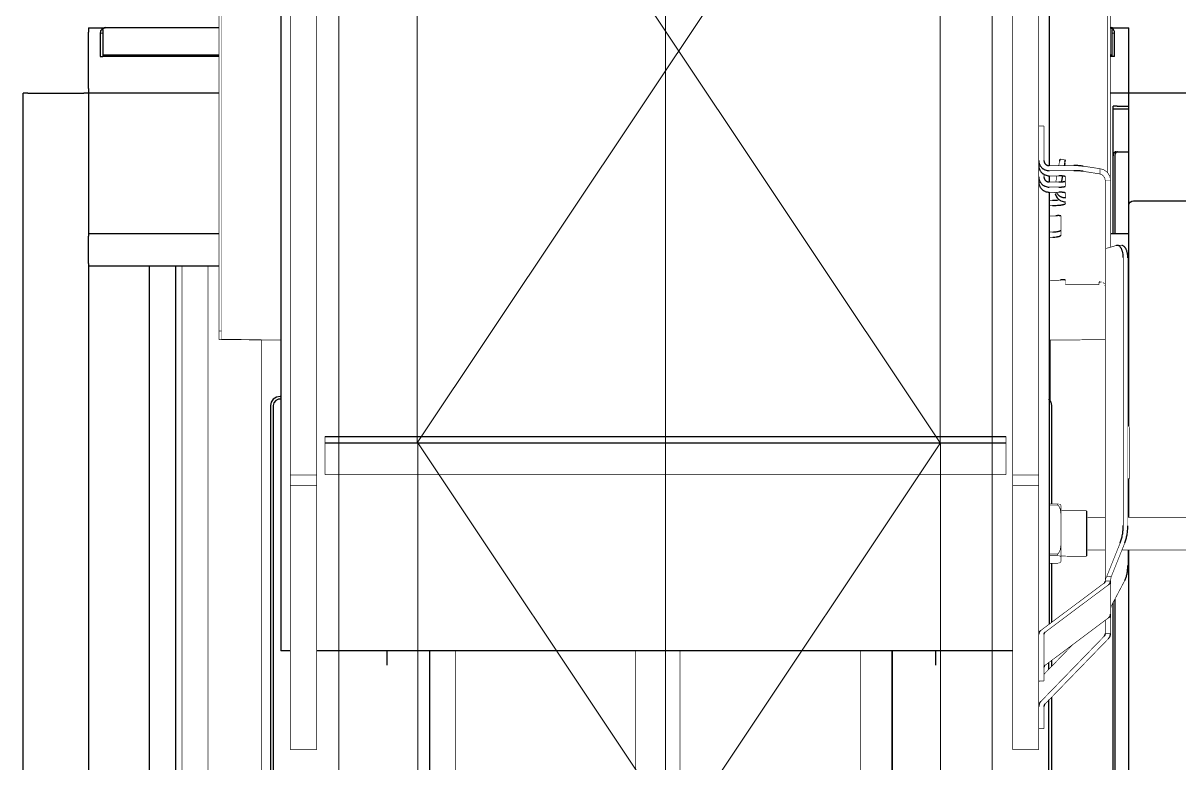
# Model space of a CAD drawing. Header units: millimetres. Extents: x -187347 to 135007, y -6415 to 292048.
# Drawn here: x -62852 to -61967, y 34597 to 35163 of the extents above; entities that cross this region are included whole.
import ezdxf

# ---------------------------------------------------------------- set-up
doc = ezdxf.new("R2010")
doc.units = ezdxf.units.MM
doc.header["$LTSCALE"] = 100
doc.linetypes.add('CENTER', pattern=[50.800000000000004, 31.75, -6.35, 6.35, -6.35])
doc.layers.get('0').update_dxf_attribs({"lineweight": 18})
doc.layers.add('Layout Cabinplant', color=30, linetype='Continuous')
doc.layers.add('Layout Kromeka', color=1, linetype='Continuous', lineweight=5)
doc.layers.add('LOGISTICS', color=3, linetype='Continuous', lineweight=18)

# ---------------------------------------------------------------- blocks, each defined once
blk = doc.blocks.new('A$C1d77bf3c')
at = {"color": 0, "ltscale": 20}
for p, q in [((0, 8.731149137020111e-11), (400.0000000001164, 600)), ((1.164153218269348e-10, 600.0000000000873), (400, 0)), ((1.164153218269348e-10, 600.0000000000873), (0, 8.731149137020111e-11)), ((400.0000000001164, 600), (1.164153218269348e-10, 600.0000000000873)), ((400, 0), (400.0000000001164, 600)), ((0, 8.731149137020111e-11), (400, 0))]:
    blk.add_line(p, q, dxfattribs=at)
blk = doc.blocks.new('*U1708')
at = {"ltscale": 10}
for p, q in [((500.0000000000009, 100), (-5399.999999999999, 100)), ((-5399.999999999999, -400), (500.0000000000009, -400))]:
    blk.add_line(p, q, dxfattribs=at)
at = {"color": 4, "linetype": 'CENTER', "ltscale": 10}
blk.add_lwpolyline([(-5399.999999999999, -150), (500.0000000000009, -150)], dxfattribs=at)
blk = doc.blocks.new('127817-104-3101_1_PRT__141', base_point=(-36555.0820738056, -6356.784242508524))
at = {"color": 7, "linetype": 'Continuous', "const_width": 0.5}
for points in [[(-36527.8318969366, -6357.034242508524), (-36511.8318969366, -6357.034242508524)], [(-36527.8318969366, -6366.931455043827), (-36527.8318969366, -6357.034242508524)], [(-36530.8318969366, -6386.917241481422), (-36530.8318969366, -6374.517241481421)], [(-36527.8318969366, -6369.052775387323), (-36527.8318969366, -6366.931455043827)], [(-36524.8318969366, -6366.931455043827), (-36527.8318969366, -6366.931455043827)], [(-36527.246671116, -6369.052775387323), (-36527.8318969366, -6369.052775387323)], [(-36527.8318969366, -6386.917241481422), (-36527.8318969366, -6374.517241481421)], [(-36511.8318969366, -6368.517241481421), (-36524.8318969366, -6368.517241481421)], [(-36511.8318969366, -6371.517241481421), (-36524.8318969366, -6371.517241481421)], [(-36523.8318969366, -6367.638561824924), (-36523.8320312499, -6368.517238323524)], [(-36547.5799536318, -6387.517241481421), (-36528.6869393823, -6387.517241481421)], [(-36530.8318969366, -6386.917241481422), (-36530.8318969366, -6387.517241481421)], [(-36527.8318969366, -6386.917241481422), (-36530.8318969366, -6386.917241481422)], [(-36527.8318969366, -6387.517241481421), (-36528.6869393823, -6387.517241481421)], [(-36527.8318969366, -6386.917241481422), (-36527.8318969366, -6387.517241481421)], [(-36527.8318969366, -6387.517241481421), (-36527.8318969366, -6665.517241481421)], [(-36554.3850600164, -6418.982287868921), (-36554.8320312727, -6418.401798852223)], [(-36553.6318969366, -6440.547188762421), (-36553.6318969366, -6422.517241481522)], [(-36553.6318969366, -6505.422182086621), (-36553.6318969366, -6457.855028156022)], [(-36553.6318969366, -6630.517241481421), (-36553.6318969366, -6522.730009082427)], [(-36554.8320312478, -6634.632708280025), (-36554.3850662412, -6634.052207196726)], [(-36554.8320738056, -6665.517241481421), (-36528.6869393823, -6665.517241481421)], [(-36530.8318969366, -6666.117241481426), (-36530.8318969366, -6665.517241481421)], [(-36530.8318969366, -6666.117241481426), (-36530.8318969366, -6678.517241481421)], [(-36527.8318969366, -6666.117241481426), (-36530.8318969366, -6666.117241481426)], [(-36528.6869393823, -6665.517241481421), (-36527.8318969366, -6665.517241481421)], [(-36527.8318969366, -6666.117241481426), (-36527.8318969366, -6665.517241481421)], [(-36527.8318969366, -6666.117241481426), (-36527.8318969366, -6678.517241481421)], [(-36527.8318969366, -6683.981707575525), (-36527.8318969366, -6686.103027919022)], [(-36527.2467138526, -6683.981707575424), (-36527.8318969366, -6683.981707575525)], [(-36512.4318969366, -6681.517241481421), (-36524.8318969366, -6681.517241481421)], [(-36524.8318969366, -6684.517241481421), (-36512.4318969366, -6684.517241481421)], [(-36523.8320312499, -6684.517268841022), (-36523.8318969366, -6685.52004333172)], [(-36512.4318969366, -6681.517241481421), (-36512.4318969366, -6684.517241481421)], [(-36512.4318969366, -6681.517241481421), (-36511.8318969366, -6681.517241481421)], [(-36512.4318969366, -6684.517241481421), (-36511.8318969366, -6684.517241481421)], [(-36511.8318969366, -6681.517241481421), (-36511.8318969366, -6682.372283927127)], [(-36511.8318969366, -6681.517241481421), (-36233.4939958211, -6681.517241481421)], [(-36511.8318969366, -6705.517241481421), (-36511.8318969366, -6682.372283927127)], [(-36527.8318969366, -6686.103027919022), (-36527.8318969366, -6696.000240454223)], [(-36524.8318969366, -6686.103027919022), (-36527.8318969366, -6686.103027919022)], [(-36511.8319064733, -6696.000240454223), (-36527.8318969366, -6696.000240454223)], [(-36511.8318969366, -6705.517241481421), (-36233.4939958211, -6705.517241481421)]]:
    blk.add_lwpolyline(points, dxfattribs=at)
for points in [[(-36524.8318969366, -6368.517241481421, 0.414213562373095), (-36530.8318969366, -6374.517241481421)], [(-36524.8318969366, -6371.517241481421, 0.414213562373095), (-36527.8318969366, -6374.517241481421)], [(-36530.8318969366, -6678.517241481421, 0.414213562373095), (-36524.8318969366, -6684.517241481421)], [(-36527.8318969366, -6678.517241481421, 0.414213562373095), (-36524.8318969366, -6681.517241481421)]]:
    blk.add_lwpolyline(points, format="xyb", dxfattribs=at)
at = {"color": 7, "linetype": 'Continuous'}
for points in [[(-36523.8318969366, -6367.638561824924), (-36523.88684004844, -6367.52366323027), (-36523.94276805718, -6367.408038643133), (-36524.00651256212, -6367.290310264404), (-36524.08842139768, -6367.190952082933), (-36524.253015078, -6367.105086663919), (-36524.44276805719, -6367.054485252539), (-36524.63912014644, -6366.994701111116), (-36524.8318969366, -6366.931455043827)], [(-36553.6318969366, -6422.517241481522), (-36553.67992685168, -6421.555610930302), (-36553.8276344489, -6420.604203389956), (-36554.05329756646, -6419.774935416837), (-36554.3850600164, -6418.982287868921)], [(-36554.3850662412, -6634.052207196726), (-36554.05330103303, -6633.259557821462), (-36553.82763613328, -6632.430287478489), (-36553.67992725718, -6631.478876053159), (-36553.6318969366, -6630.517241481421)], [(-36524.8318969366, -6686.103027919022), (-36524.66871295488, -6686.064114669653), (-36524.50588792636, -6686.024630197772), (-36524.36415216072, -6685.988909832447), (-36524.22063004239, -6685.956032191746), (-36524.1999249715, -6685.951656698601), (-36524.17987891611, -6685.946232476584), (-36524.00588792635, -6685.73313790413), (-36523.8318969366, -6685.52004333172)]]:
    blk.add_spline(points, degree=3, dxfattribs=at)
blk = doc.blocks.new('127817-104-3101_1_PRT_4__142', base_point=(-36512.0820312499, -6351.984953796424))
at = {"color": 7, "linetype": 'Continuous', "const_width": 0.5}
for points in [[(-36511.8318969366, -6352.234953796424), (-36511.8318969366, -6370.662199035627)], [(-36511.8318969366, -6370.662199035627), (-36511.8320312499, -6371.060512249225)], [(-36233.4940085765, -6371.517241481421), (-36511.8318969366, -6371.517241481421)]]:
    blk.add_lwpolyline(points, dxfattribs=at)
blk = doc.blocks.new('127817-104-3110_ASM_1_ASM__143', base_point=(-36555.0820738056, -6351.984953796424))
for name, p in [('127817-104-3101_1_PRT__141', (-36555.0820738056, -6356.784242508524)), ('127817-104-3101_1_PRT_4__142', (-36512.0820312499, -6351.984953796424))]:
    blk.add_blockref(name, p)
blk = doc.blocks.new('127817-104-3381_1_PRT__145', base_point=(-36543.0818969366, -6351.984963418827))
at = {"color": 7, "linetype": 'Continuous', "const_width": 0.5}
for points in [[(-36542.8318969366, -6364.975150815224), (-36542.8318969366, -6352.234963418827)], [(-36520.8318969365, -6353.168662631824), (-36511.8318966086, -6353.168662631824)], [(-36542.8318969366, -6380.724338125523), (-36542.8318969366, -6364.975150815224)], [(-36542.8318969366, -6380.724338125523), (-36542.8318969366, -6381.084316872524)], [(-36542.8318969366, -6387.517235400124), (-36542.8318969366, -6381.084316872524)], [(-36233.4940050003, -6509.635016875027), (-36527.8319040891, -6509.635016875027)]]:
    blk.add_lwpolyline(points, dxfattribs=at)
at = {"color": 7, "linetype": 'Continuous'}
blk.add_spline([(-36523.6035298409, -6352.000701509822), (-36523.297192604, -6352.327733759558), (-36522.95321026701, -6352.614509837445), (-36522.80213735186, -6352.708770201516), (-36522.64329059703, -6352.788832022143), (-36522.39786055668, -6352.881024856077), (-36522.1453017668, -6352.954961026663), (-36521.49656470109, -6353.113073040718), (-36520.8318969365, -6353.168662631824)], degree=3, dxfattribs=at)
blk = doc.blocks.new('127817-104-3383_1_PRT__146', base_point=(-36543.0819179036, -6351.984952014927))
at = {"color": 7, "linetype": 'Continuous', "const_width": 0.5}
for points in [[(-36542.8319179036, -6352.234952236022), (-36542.8318969366, -6353.393338507825)], [(-36542.8318969366, -6353.393338507825), (-36542.8318969366, -6387.517243531524)], [(-36537.8318969366, -6353.393338507825), (-36537.8319179036, -6352.234952014927)], [(-36537.8318969366, -6387.517246558227), (-36537.8318969366, -6353.393338507825)]]:
    blk.add_lwpolyline(points, dxfattribs=at)
blk = doc.blocks.new('127817-104-3380_ASM_1_ASM__147', base_point=(-36543.0819179036, -6351.984952014927))
for name, p in [('127817-104-3383_1_PRT__146', (-36543.0819179036, -6351.984952014927)), ('127817-104-3381_1_PRT__145', (-36543.0818969366, -6351.984963418827))]:
    blk.add_blockref(name, p)
blk = doc.blocks.new('127817-104-3381_1_PRT__151', base_point=(-36543.0818969366, -6543.150391613823))
at = {"color": 7, "linetype": 'Continuous', "const_width": 0.5}
for points in [[(-36527.8318967876, -6543.400391613823), (-36233.4940050003, -6543.400391613823)], [(-36542.8318969366, -6665.517260977123), (-36542.8318969366, -6671.950839553325)], [(-36542.8318969366, -6671.950839553325), (-36542.8318969366, -6672.310816815623)], [(-36542.8318969366, -6672.310816815623), (-36542.8318969366, -6688.059930746827)], [(-36542.8318969366, -6688.059930746827), (-36542.8318969366, -6701.056079318825)], [(-36542.8318969366, -6701.056079318825), (-36542.8318969366, -6701.758349169328)], [(-36542.8318969366, -6702.622492816821), (-36542.8318969366, -6701.758349169328)], [(-36542.8318969366, -6704.862564597226), (-36542.8318969366, -6702.622492816821)], [(-36537.8318969366, -6701.123126427227), (-36523.8318969366, -6701.123126427227)], [(-36523.8318969366, -6705.101932838426), (-36523.8318969366, -6701.123126427227)], [(-36520.8318969366, -6699.866349248723), (-36511.8318966087, -6699.866349248723)], [(-36537.8318969366, -6705.101932838426), (-36523.8318969366, -6705.101932838426)], [(-36523.8318969366, -6705.101932838426), (-36523.8318969366, -6705.826963241523)], [(-36520.8318969366, -6702.970564676622), (-36511.8318966088, -6702.970564676723)]]:
    blk.add_lwpolyline(points, dxfattribs=at)
at = {"color": 7, "linetype": 'Continuous'}
for points in [[(-36520.8318969366, -6699.866349248723), (-36521.59288234653, -6699.928265634723), (-36522.33189693658, -6700.119829174128), (-36522.65446784527, -6700.255940253595), (-36522.96188051789, -6700.421950998138), (-36523.2394676292, -6700.608643609914), (-36523.49928357471, -6700.823928776892), (-36523.82296465021, -6701.228223944417), (-36523.8318969366, -6701.758349169226)], [(-36520.8318969366, -6702.970564676622), (-36521.59287714332, -6703.032467127065), (-36522.33189693664, -6703.224044602095), (-36522.65022789936, -6703.358034985511), (-36522.95321671461, -6703.524718980104), (-36523.20583103025, -6703.704084205649), (-36523.42997314793, -6703.916564636946), (-36523.75539817793, -6704.463034932116), (-36523.8318969366, -6705.101932838426)]]:
    blk.add_spline(points, degree=3, dxfattribs=at)
blk = doc.blocks.new('127817-104-3382_1_PRT__152', base_point=(-36543.0820088977, -6665.267274946722))
at = {"color": 7, "linetype": 'Continuous', "const_width": 0.5}
for points in [[(-36542.8318969366, -6665.517277973324), (-36542.8318969366, -6699.641312502425)], [(-36537.8318969366, -6699.641312502527), (-36537.8318969366, -6665.517274946722)], [(-36542.8318969366, -6699.641312502425), (-36542.8320088977, -6705.826964517326)], [(-36537.8320088977, -6705.826964627921), (-36537.8318969366, -6699.641312502527)]]:
    blk.add_lwpolyline(points, dxfattribs=at)
blk = doc.blocks.new('127817-104-3380_ASM_1_ASM__153', base_point=(-36543.0820088977, -6543.150391613823))
for name, p in [('127817-104-3381_1_PRT__151', (-36543.0818969366, -6543.150391613823)), ('127817-104-3382_1_PRT__152', (-36543.0820088977, -6665.267274946722))]:
    blk.add_blockref(name, p)
blk = doc.blocks.new('CP_Whole bird batching')
at = {"layer": 'Layout Cabinplant', "linetype": 'Continuous'}
for p, q in [((-50819.34438000005, -6716.759776999999), (-49889.34438000005, -6716.759776999999)), ((-49889.34438000005, -6720.259776999999), (-49889.34438000005, -6716.759776999999)), ((-49889.34438000005, -6720.259776999999), (-49889.34438000005, -6763.259776999999)), ((-49889.34438000005, -6766.759776999999), (-49889.34438000005, -6763.259776999999)), ((-50021.84437836086, -6766.759776999999), (-50736.84440324586, -6766.759776999999)), ((-50021.84438000005, -6866.53595607524), (-50021.84438000005, -6766.759776999999)), ((-50019.84438000005, -6766.759776999999), (-50021.84438000005, -6766.759776999999)), ((-50019.84438000005, -6766.759776999999), (-49998.84438000005, -6766.759776999999)), ((-49996.84438000005, -6766.759776999999), (-49998.84438000005, -6766.759776999999)), ((-49889.34438000005, -6766.759776999999), (-49996.84438141566, -6766.759776999999)), ((-49996.84438000005, -6766.759776999999), (-49996.84438000005, -6866.535979797947)), ((-49889.34438000005, -6866.53595607524), (-49889.34438000005, -6766.759776999999)), ((-49885.84438000005, -6766.759776999999), (-49889.34438000005, -6766.759776999999)), ((-49885.84438000005, -6766.759776999999), (-49842.84438000005, -6766.759776999999)), ((-49839.34438000005, -6766.759776999999), (-49842.84438000005, -6766.759776999999)), ((-49839.34438000005, -6766.759776999999), (-49839.34438000005, -6779.615318996715)), ((-49861.34438000005, -6775.759776999999), (-49861.49692326385, -6777.759776999999)), ((-49861.49692326385, -6866.535965135205), (-49861.49692326385, -6777.759776999999)), ((-49860.08270970146, -6777.759776999999), (-49861.49692326385, -6777.759776999999)), ((-49843.63727321885, -6775.759776999999), (-49861.34438000005, -6775.759776999999)), ((-49860.08270970146, -6777.759776999999), (-49860.08270970146, -6866.535976638901)), ((-49840.72243710726, -6777.759776999999), (-49860.08270970146, -6777.759776999999)), ((-49843.63727321885, -6775.759776999999), (-49843.34438000005, -6777.759776999999)), ((-49842.18298390425, -6775.932292583399), (-49843.63727321885, -6775.759776999999)), ((-49841.81384327925, -6776.064281108789), (-49842.18298390425, -6775.932292583399)), ((-49841.12243702925, -6776.434367778711), (-49841.81384327925, -6776.064281108789)), ((-49840.01892140425, -6777.538280132227), (-49841.12243702925, -6776.434367778711)), ((-49839.56579640425, -6778.837993266992), (-49840.31767291956, -6777.916213395714)), ((-49839.64978077925, -6778.229076030722), (-49840.01892140425, -6777.538280132227)), ((-49839.56579640425, -6778.837993266992), (-49839.64978077925, -6778.229076030722)), ((-49839.30437938155, -6779.759776999999), (-49839.56579640425, -6778.837993266992)), ((-49839.30437938155, -6779.759776999999), (-49839.56579640425, -6778.837993266992)), ((-49839.30437938155, -6779.759776999999), (-49839.30437938155, -6866.53597634082)), ((-49839.28650008296, -6781.759776999999), (-49839.28650008296, -6866.53597824811)), ((-50021.84509299148, -6813.259776714316), (-50667.19275674148, -6813.259776714316)), ((-50021.84509299148, -6833.259776714316), (-50667.19275674148, -6833.259776714316)), ((-50128.59691209095, -6905.907648704015), (-50632.59691209095, -6905.907648704015)), ((-50125.91735890425, -6906.476718547812), (-50128.59691209095, -6905.907648704015)), ((-50128.59691209095, -6908.043649640284), (-50632.59691209095, -6908.043649640284)), ((-50316.25915577925, -6921.259767981537), (-50316.25915577925, -6913.92877543252)), ((-50212.75750091767, -6913.928775000037), (-50316.25915577925, -6913.92877543252)), ((-45590.08299494356, -6913.928775000066), (-50212.75750091767, -6913.928775000037)), ((-50126.42712452925, -6908.57248270791), (-50128.59691209095, -6908.043649640284)), ((-50124.68689015425, -6910.054217937402), (-50126.42712452925, -6908.57248270791)), ((-50123.64782765425, -6908.097324016504), (-50125.91735890425, -6906.476718547812)), ((-50123.72204640425, -6912.195392253809), (-50124.68689015425, -6910.054217937402)), ((-50123.59691209095, -6913.38365198113), (-50123.72204640425, -6912.195392253809)), ((-50122.13024952925, -6910.522708537988), (-50123.64782765425, -6908.097324016504)), ((-50123.59691209095, -6913.928754711524), (-50123.59691209095, -6913.38365198113)), ((-50121.59691209095, -6913.38365198113), (-50122.13024952925, -6910.522708537988)), ((-50121.59691209095, -6913.38365198113), (-50121.59691209095, -6913.928772219399)), ((-50316.25915577925, -7473.759783350688), (-50316.25915577925, -6941.259779952699)), ((-50327.34438000005, -6995.259776999999), (-50316.25844250005, -6995.259776999999)), ((-50632.59691209095, -7028.043649640284), (-50316.25901765125, -7028.043649640284)), ((-50316.25901765125, -7381.635646831302), (-50632.59691209095, -7381.635646831302)), ((-50316.25844250005, -7414.759776999999), (-50327.34438000005, -7414.759776999999)), ((-50632.59691209095, -7501.635646831302), (-50353.91757983455, -7501.635646831302)), ((-50632.59691209095, -7503.771647767629), (-50351.71517295136, -7503.771647767629)), ((-50330.29384154575, -7501.635646831302), (-50325.15855712187, -7501.635646831302)), ((-50328.09143466246, -7503.771647767629), (-50323.55840701356, -7503.771647767629)), ((-50293.84509327925, -7501.759784343711), (-50295.95621465806, -7501.759784343711)), ((-50294.44892901676, -7503.771647767629), (-50249.24926966917, -7503.771647767629)), ((-50212.75750091767, -7501.759776999999), (-50293.84509327925, -7501.759784343711)), ((-49965.24962853747, -7501.759776999999), (-50212.75750091767, -7501.759776999999)), ((-50203.79807919755, -7503.771647767629), (-50128.59691209095, -7503.771647767629)), ((-50128.59691209095, -7503.771647767629), (-50125.91735890425, -7503.202594402304)), ((-50125.91735890425, -7503.202594402304), (-50123.64782765425, -7501.581988933496)), ((-49952.73602762995, -7501.759776999999), (-49957.38840017097, -7501.759776999999)), ((-45590.08299494356, -7501.759777000028), (-49944.87259500045, -7501.759776999999)), ((-50736.84438125166, -7550.607233736198), (-50279.51883552345, -7550.607233736198)), ((-49996.84439621245, -7550.607233736198), (-49937.34436140337, -7550.607233736198)), ((-49996.84438000005, -7548.759761026013), (-49996.84438000005, -7562.759776999999)), ((-49937.34436140337, -7550.607233736198), (-49901.34438000005, -7550.607233736198)), ((-49901.34438000005, -7550.607233736198), (-49899.34438000005, -7550.759776999999)), ((-49901.34438000005, -7550.607233736198), (-49901.34438000005, -7553.759776999999)), ((-49899.34438000005, -7553.759776999999), (-49899.34438000005, -7550.759776999999)), ((-49889.34438000005, -7562.759776999999), (-49889.34438000005, -7548.535961558926)), ((-49861.49692326385, -7549.759776999999), (-49861.49692326385, -7548.535961107234)), ((-49861.34438000005, -7551.759776999999), (-49861.49692326385, -7549.759776999999)), ((-49860.08270970146, -7549.759776999999), (-49861.49692326385, -7549.759776999999)), ((-49860.08270970146, -7548.535967757809), (-49860.08270970146, -7549.759776999999)), ((-49840.71374877085, -7549.75902774022), (-49860.08270970146, -7549.759776999999)), ((-49843.34438000005, -7549.759776999999), (-49843.63727321885, -7551.759776999999)), ((-49841.81384327925, -7551.498675945215), (-49841.10095265425, -7551.118976238184)), ((-49841.10095265425, -7551.118976238184), (-49840.48767140425, -7550.616534831992)), ((-49840.48767140425, -7550.616534831992), (-49839.98571827925, -7550.004230144492)), ((-49839.47790577925, -7548.932452800684), (-49840.33219704747, -7549.603342924209)), ((-49839.98571827925, -7550.004230144492), (-49839.60485890425, -7549.289996745996)), ((-49839.60485890425, -7549.289996745996), (-49839.47790577925, -7548.932452800684)), ((-49839.47790577925, -7548.932452800684), (-49839.41923595027, -7548.535965956224)), ((-49839.34509428796, -7550.156892008032), (-49839.28650008296, -7549.759776999999)), ((-49839.34438000005, -7548.535961558926), (-49839.34438000005, -7562.759776999999)), ((-49839.28650008296, -7548.5359458233), (-49839.28650008296, -7549.759776999999)), ((-50276.84079394617, -7552.021447298583), (-50736.84435639646, -7552.021447298583)), ((-49937.34438000005, -7552.021447298583), (-49996.84437757116, -7552.021447298583)), ((-49934.34438000005, -7552.728554079717), (-49934.34438000005, -7554.142767642217)), ((-49934.34438000005, -7554.142767642217), (-49934.34438000005, -7562.759773223428)), ((-49901.34438000005, -7553.759776999999), (-49901.34438000005, -7562.759777357627)), ((-49899.34438000005, -7553.759776999999), (-49899.34438000005, -7562.759777357627)), ((-49861.34438000005, -7551.759776999999), (-49843.63727321885, -7551.759776999999)), ((-49843.63727321885, -7551.759776999999), (-49842.17126515425, -7551.625751140527)), ((-49842.17126515425, -7551.625751140527), (-49841.81384327925, -7551.498675945215)), ((-50783.34438000005, -7562.759776999999), (-50239.02210722246, -7562.759776999999)), ((-50214.02210865297, -7562.759776999999), (-50184.79944095885, -7562.759776999999)), ((-50144.37173900875, -7562.759776999999), (-49975.34438000005, -7562.759776999999)), ((-50021.84438000005, -7562.759776999999), (-50021.84438000005, -7561.94904705073)), ((-49975.34438000005, -7562.759776999999), (-49974.00524952925, -7563.026202800742)), ((-49975.34435341637, -7562.759776999999), (-49889.34438000005, -7562.759776999999)), ((-49974.00524952925, -7563.026202800742), (-49972.87048390425, -7563.784930828027)), ((-49972.87048390425, -7563.784930828027), (-49972.11071827925, -7564.920367839804)), ((-49972.11071827925, -7564.920367839804), (-49971.84438000005, -7566.259776999999)), ((-49971.84438000005, -7566.259776999999), (-49971.84438000005, -7609.259776999999)), ((-49889.34438000005, -7562.759776999999), (-49885.84438000005, -7562.759776999999)), ((-49889.34438000005, -7564.759776999999), (-49889.34438000005, -7562.759776999999)), ((-49889.34438000005, -7610.759776999999), (-49889.34438000005, -7564.759776999999)), ((-49885.84438000005, -7562.759776999999), (-49842.84438000005, -7562.759776999999)), ((-49842.84438000005, -7562.759776999999), (-49839.34438000005, -7562.759776999999))]:
    blk.add_line(p, q, dxfattribs=at)
at = {"layer": 'Layout Cabinplant', "linetype": 'Continuous', "const_width": 0.4999999999999999}
for points in [[(-50021.84509299148, -6838.259776714316), (-50667.19275674148, -6838.259776714316)], [(-50021.84509299148, -6858.259776714316), (-50667.19275674148, -6858.259776714316)], [(-50078.50564074987, -6913.928757005953), (-50078.04406769768, -6866.535977000021)], [(-50077.75007162618, -6868.535977000021), (-50078.50564074987, -6913.928757005953)], [(-50078.04406769768, -6866.535977000021), (-50071.57665236157, -6866.535977000021)], [(-50071.57665236157, -6868.535977000021), (-50077.75007162618, -6868.535977000021)], [(-45816.30970225616, -6866.53597700005), (-50071.57665236157, -6866.535977000021)], [(-50071.57665236157, -6866.535977000021), (-50071.57665236157, -6868.535977000021)], [(-45816.30963838137, -6868.53597700005), (-50071.57665236157, -6868.535977000021)], [(-50667.19203703975, -6898.909344892018), (-50078.35880354916, -6898.909344892018)], [(-50391.85723075945, -6921.259777000058), (-50189.60520009157, -6921.259777000058)], [(-50391.85723075945, -6941.259777000058), (-50391.85723075945, -6921.259777000058)], [(-50189.60520009157, -6941.259777000058), (-50189.60520009157, -6921.259777000058)], [(-50189.60520009157, -6921.259777000058), (-50181.78347683945, -6921.259777000058)], [(-50181.78347683945, -6941.259777000058), (-50181.78347683945, -6921.259777000058)], [(-45585.42428091136, -6921.259777000028), (-50181.78347683945, -6921.259777000058)], [(-50189.60520009157, -6941.259777000058), (-50391.85723075945, -6941.259777000058)], [(-50189.60520009157, -6941.259777000058), (-50181.78347683945, -6941.259777000058)], [(-45585.42428091136, -6941.259777000028), (-50181.78347683945, -6941.259777000058)], [(-50181.53143807686, -6947.759777000058), (-50181.53143807686, -7468.759777000058)], [(-50181.53143807686, -6947.759777000058), (-50157.59696492575, -6947.759777000058)], [(-50157.59696492575, -6947.759777000058), (-50157.59696492575, -7468.759777000058)], [(-50157.59696492575, -6947.759777000058), (-50157.00533860947, -6947.759777000058)], [(-50157.00533860947, -6947.759777000058), (-50152.65852322277, -6947.759777000058)], [(-50157.00435192137, -6947.759777000058), (-50157.00435192137, -7468.759777000058)], [(-50157.00435192137, -6947.759777000058), (-50152.65758602297, -6947.759777000058)], [(-50152.65852322277, -6947.759777000058), (-50152.65852322277, -7468.759777000058)], [(-50152.65758602297, -6947.759777000058), (-50152.06591021836, -6947.759777000058)], [(-50152.06591021836, -6947.759777000058), (-50152.06591021836, -7468.759777000058)], [(-50181.53143807686, -7468.759777000058), (-50157.59696492575, -7468.759777000058)], [(-50157.59696492575, -7468.759777000058), (-50157.00533860947, -7468.759777000058)], [(-50157.00533860947, -7468.759777000058), (-50152.65852322277, -7468.759777000058)], [(-50157.00435192137, -7468.759777000058), (-50152.65758602297, -7468.759777000058)], [(-50152.65758602297, -7468.759777000058), (-50152.06591021836, -7468.759777000058)], [(-50189.60520009157, -7473.759777000058), (-50391.85723075945, -7473.759777000058)], [(-50391.85723075945, -7473.759777000058), (-50391.85723075945, -7493.759777000058)], [(-50189.60520009157, -7473.759777000058), (-50189.60520009157, -7493.759777000058)], [(-50189.60520009157, -7473.759777000058), (-50181.78347683945, -7473.759777000058)], [(-45585.47089862896, -7473.759777000028), (-50181.78347683945, -7473.759777000058)], [(-50181.78347683945, -7473.759777000058), (-50181.78347683945, -7493.759777000058)], [(-50391.85723075945, -7493.759777000058), (-50189.60520009157, -7493.759777000058)], [(-50375.97985890425, -7493.759784343711), (-50375.97985890425, -7497.759784343711)], [(-50369.53531817864, -7497.759777000058), (-50375.97985890425, -7497.759784343711)], [(-50369.53531817864, -7497.759777000058), (-50359.03267449704, -7497.759777000058)], [(-50357.03509224834, -7498.61282436765), (-50307.08771926894, -7547.053682264755)], [(-50355.03750999967, -7495.46587173536), (-50305.09013702024, -7543.906729632406)], [(-50340.65135034406, -7493.759777000058), (-50339.49137374254, -7494.045044616621)], [(-50339.49137374254, -7494.045044616621), (-50339.49157765425, -7497.759784343711)], [(-50311.20505164775, -7497.759777000058), (-50339.49157765425, -7497.759784343711)], [(-50334.29090158117, -7497.759814182413), (-50311.51495438074, -7519.848792160454)], [(-50327.42282813816, -7498.612824367709), (-50291.13393750646, -7547.053682264755)], [(-50311.20505164775, -7497.759777000058), (-50303.57443435655, -7497.759777000058)], [(-50302.12310589974, -7498.612824367709), (-50265.83421526805, -7547.053682264755)], [(-50300.67177744285, -7495.465871735418), (-50264.38288681115, -7543.906729632406)], [(-50189.60520009157, -7493.759777000058), (-50181.78347683945, -7493.759777000058)], [(-45585.47089862896, -7493.759777000028), (-50181.78347683945, -7493.759777000058)], [(-49953.43720129364, -7497.759777000058), (-49951.51502416425, -7497.759777000058)], [(-49940.92244409044, -7497.759777000058), (-49925.11943064097, -7497.759777000058)], [(-49914.57556202925, -7497.759784343711), (-49925.11943064097, -7497.759777000058)], [(-49914.57556202925, -7497.759784343711), (-49914.57556202925, -7493.759784343711)], [(-50249.24975538646, -7501.759850408125), (-50249.24975538527, -7508.307946570101)], [(-50243.30524581455, -7501.759849629248), (-50243.30524581455, -7508.307945782552)], [(-50242.16112215255, -7501.759850659408), (-50242.16112214294, -7508.307946824236)], [(-50204.62896606974, -7501.759849648224), (-50204.62896606974, -7508.30794580176)], [(-50203.79771219074, -7501.759849629132), (-50203.79771219074, -7508.307945782435)], [(-50078.49117744836, -7502.56959892984), (-50125.03018093976, -7502.56959892984)], [(-50078.49963558916, -7501.759786853218), (-50078.08084513488, -7544.759792529629)], [(-50078.08084513488, -7544.759792529629), (-50078.49963558916, -7501.759786853218)], [(-50032.87829640425, -7501.759787190356), (-50032.56395132717, -7510.352190902457)], [(-49999.70250671714, -7504.586627605429), (-49999.79047166724, -7501.759779015614)], [(-49995.83960894605, -7501.759778901644), (-49995.75175335485, -7504.586627605429)], [(-49983.60095265425, -7501.759797466104), (-49983.39445448326, -7506.852190902457)], [(-49975.41780987207, -7504.259777000058), (-49975.41780987207, -7501.759776925552)], [(-49971.46705650965, -7501.759777745116), (-49971.46705650965, -7504.259777000058)], [(-49966.41145689165, -7506.421905243944), (-49965.24939020225, -7506.292905188049)], [(-49965.24939018545, -7507.297794434126), (-49966.10453268245, -7507.679323330638)], [(-49965.24956964445, -7501.759777000058), (-49965.24956964445, -7509.259777000058)], [(-49961.33870801844, -7509.259777000058), (-49961.33870801844, -7501.759777000058)], [(-49957.38795465606, -7509.259777000058), (-49957.38795465606, -7501.759777000058)], [(-49952.73521120587, -7507.686236529553), (-49957.38734070764, -7506.855715488433)], [(-49952.73481244125, -7501.759777000058), (-49952.73481244125, -7509.259777000058)], [(-49948.82395081515, -7520.759234029916), (-49948.82395081515, -7501.759777000058)], [(-49944.87319745286, -7520.759234029916), (-49944.87319745286, -7501.759777000058)], [(-50249.14001515425, -7508.977130535117), (-50249.24975538527, -7508.307946570101)], [(-50248.73962452925, -7510.268024089804), (-50249.01696827925, -7509.519733074121)], [(-50248.14266457134, -7510.759777000058), (-50248.73962452925, -7510.268024089804)], [(-50244.41233673447, -7510.759777000058), (-50248.14266457134, -7510.759777000058)], [(-50243.81579640425, -7510.268085124902), (-50244.41233673447, -7510.759777000058)], [(-50244.41233673447, -7510.759777000058), (-50243.81579640425, -7510.93837321084)], [(-50235.17122605556, -7510.759777000058), (-50244.41233673447, -7510.759777000058)], [(-50243.81579640425, -7510.93837321084), (-50244.02282765425, -7530.259784343711)], [(-50243.53845265425, -7509.519794109336), (-50243.81579640425, -7510.268085124902)], [(-50243.30524581455, -7508.307945782552), (-50243.41345265425, -7508.977252605429)], [(-50242.73376515425, -7508.323199871054), (-50243.30524581455, -7508.307945782552)], [(-50242.16112214294, -7508.307946824236), (-50242.73376515425, -7508.323199871054)], [(-50241.47399952925, -7508.977252605429), (-50242.16112214294, -7508.307946824236)], [(-50240.68689015425, -7509.519794109336), (-50241.47399952925, -7508.977252605429)], [(-50238.93493702925, -7510.268085124902), (-50240.68689015425, -7509.519794109336)], [(-50235.17122605556, -7510.759777000058), (-50238.93493702925, -7510.268085124902)], [(-50211.61886302486, -7510.759777000058), (-50235.17122605556, -7510.759777000058)], [(-50207.85485890425, -7510.268024089804), (-50211.61886302486, -7510.759777000058)], [(-50204.90480311066, -7510.759777000058), (-50211.61886302486, -7510.759777000058)], [(-50209.02282765425, -7511.259784343711), (-50209.02282765425, -7530.259784343711)], [(-50205.75329640425, -7509.300555828027), (-50207.85485890425, -7510.268024089804)], [(-50205.31579640425, -7508.977130535117), (-50205.75329640425, -7509.300555828027)], [(-50204.62896606974, -7508.30794580176), (-50205.31579640425, -7508.977130535117)], [(-50204.90480311066, -7510.759777000058), (-50204.30798390425, -7510.268024089804)], [(-50204.21423390425, -7508.323199871054), (-50204.62896606974, -7508.30794580176)], [(-50204.30798390425, -7510.268024089804), (-50204.03064015425, -7509.519733074121)], [(-50203.79771219074, -7508.307945782435), (-50204.21423390425, -7508.323199871054)], [(-50203.90564015425, -7508.977130535117), (-50203.79771219074, -7508.307945782435)], [(-50035.95794784265, -7539.901369653642), (-50035.95794784265, -7514.259777000058)], [(-50032.67282407675, -7514.259777000058), (-50035.95794784265, -7514.259777000058)], [(-49983.50332723295, -7510.759777000058), (-49998.25724176785, -7510.759777000058)], [(-49973.85346522164, -7514.259777000058), (-49972.60194221275, -7514.259776834399)], [(-49971.34797680855, -7508.086627605429), (-49971.17549741186, -7509.733727242798)], [(-49969.47330020056, -7514.232099293207), (-49966.03174196966, -7514.259777000058)], [(-49953.51698476646, -7514.259777000058), (-49960.76096279956, -7514.130447564297)], [(-49952.83365950625, -7511.779820609023), (-49957.33511967296, -7510.926744691911)], [(-49957.29417522405, -7511.492603299441), (-49952.89127417464, -7512.331019124016)], [(-49942.23817240996, -7513.62192597473), (-49944.87281690214, -7513.151576280943)], [(-49941.55213128815, -7509.682694962714), (-49944.87229115125, -7509.089963693055)], [(-49943.24074831336, -7513.960236002633), (-49940.58071847515, -7513.965168028604)], [(-49940.58071847515, -7513.965168028604), (-49939.89464079614, -7510.025711352122)], [(-50223.78613070276, -7530.259776998835), (-50244.02282765425, -7530.259784343711)], [(-50244.02282765425, -7530.259784343711), (-50243.52282765425, -7530.759784343711)], [(-50223.86462452925, -7530.759784343711), (-50243.52282765425, -7530.759784343711)], [(-50239.02282765425, -7531.259784343711), (-50239.02282765425, -7544.759784239461)], [(-50209.52282765425, -7530.759784343711), (-50223.86462452925, -7530.759784343711)], [(-50209.02282765425, -7530.259784343711), (-50223.78613070276, -7530.259776998835)], [(-50214.02282765425, -7531.259784343711), (-50214.02282765425, -7544.759784239461)], [(-50209.02282765425, -7530.259784343711), (-50209.52282765425, -7530.759784343711)], [(-49951.30475228486, -7540.759777000058), (-49949.28213675514, -7527.830301841721)], [(-49945.33138339276, -7527.830301841721), (-49947.27494454645, -7540.759777000058)], [(-50034.39360319214, -7539.901369653642), (-50035.95794784265, -7539.901369653642)], [(-50034.29821827925, -7542.829730632715), (-50034.53259327925, -7543.193927410117)], [(-50033.93493702925, -7541.341449382715), (-50033.99939015425, -7542.046405437402)], [(-50033.95538531886, -7540.759777000058), (-50033.93493702925, -7541.341449382715)], [(-49952.00329640425, -7542.259906414023), (-49953.10095265425, -7543.479938152304)], [(-49951.30475228486, -7540.759777000058), (-49952.00329640425, -7542.259906414023)], [(-49947.27494454645, -7540.759777000058), (-49951.30475228486, -7540.759777000058)], [(-49947.27494454645, -7540.759777000058), (-49948.19079640425, -7543.821246746054)], [(-50300.74603779605, -7544.759777000058), (-50303.09255477157, -7544.759777000058)], [(-50303.09255477157, -7544.759777000058), (-50303.09255477157, -7548.759777000058)], [(-50300.74603779605, -7548.759777000058), (-50303.09255477157, -7548.759777000058)], [(-50300.74603779605, -7544.759777000058), (-50293.20446827925, -7544.759784343711)], [(-50293.20446827925, -7548.759784343711), (-50300.74603779605, -7548.759777000058)], [(-50293.20446827925, -7544.759784343711), (-50292.85266602696, -7544.759783681249)], [(-50290.70103199686, -7548.759779629298), (-50293.20446827925, -7548.759784343711)], [(-50290.72278732346, -7547.602513249731), (-50290.70103199686, -7548.759779629298)], [(-50288.23128059276, -7548.759777000058), (-50290.70103199686, -7548.759779629298)], [(-50262.93155835434, -7548.759777000058), (-50288.23128059276, -7548.759777000058)], [(-50284.71123061864, -7548.759777000058), (-50283.36462452925, -7548.896075847617)], [(-50283.36462452925, -7548.896075847617), (-50282.68689015425, -7549.064288738242)], [(-50282.68689015425, -7549.064288738242), (-50282.00231119675, -7549.295675384812)], [(-50282.00231119675, -7549.295675384812), (-50262.47122372896, -7559.609470447525)], [(-50262.93155835434, -7544.759777000058), (-50008.68771631354, -7544.759777000058)], [(-50262.93155835434, -7544.759777000058), (-50262.93155835434, -7548.759777000058)], [(-50262.93155835434, -7544.759777000058), (-50262.03845265425, -7544.828265789023)], [(-50261.21814015425, -7548.896075847617), (-50262.93155835434, -7548.759777000058)], [(-50262.03845265425, -7544.828265789023), (-50261.14587452925, -7545.032367351523)], [(-50260.36267140425, -7549.064288738242), (-50261.21814015425, -7548.896075847617)], [(-50261.14587452925, -7545.032367351523), (-50260.25524952925, -7545.368732097617)], [(-50259.50955562965, -7549.295675384928), (-50260.36267140425, -7549.064288738242)], [(-50260.25524952925, -7545.368732097617), (-50259.37004268215, -7545.831573769741)], [(-50259.50955562965, -7549.295675384928), (-50259.37004268215, -7545.831573769741)], [(-50233.74030311737, -7559.609470447758), (-50259.50955562965, -7549.295675384928)], [(-50259.37004268215, -7545.831573769741), (-50233.60079016975, -7556.145368832513)], [(-50037.17712452925, -7544.634784343711), (-50037.90613868125, -7544.759777000058)], [(-50036.38610890425, -7544.462604167929), (-50037.17712452925, -7544.634784343711)], [(-50035.16345265425, -7543.832172039023), (-50035.54040577925, -7544.088641765527)], [(-50034.53259327925, -7543.193927410117), (-50035.16345265425, -7543.832172039023)], [(-50008.68771631354, -7544.759777000058), (-50004.71721153185, -7544.759777000058)], [(-50008.17533831167, -7545.831573769741), (-50008.30017140425, -7545.368793132715)], [(-50008.17533831167, -7545.831573769741), (-50005.96110364925, -7553.32797934406)], [(-50004.71721153185, -7548.759777000058), (-50007.00524952925, -7548.759784343711)], [(-50004.71721153185, -7544.759777000058), (-49993.81118386034, -7544.759777000058)], [(-50004.71721153185, -7548.759777000058), (-49993.81118386034, -7548.759777000058)], [(-49993.81118386034, -7544.759777000058), (-49989.81215297736, -7544.759777000058)], [(-49989.81215297744, -7548.759777000058), (-49993.81118386034, -7548.759777000058)], [(-49989.81215297736, -7544.759777000058), (-49956.55128130956, -7544.759777000058)], [(-49956.55128130956, -7548.839816798805), (-49989.81215297744, -7548.759777000058)], [(-49954.70837452925, -7544.36848795705), (-49956.55128130956, -7544.759777000058)], [(-49956.55128130956, -7544.759777000058), (-49956.55128130956, -7548.839816798805)], [(-49953.17321827925, -7548.224750164023), (-49956.55128130956, -7548.839816798805)], [(-45816.30970225616, -7548.53597700005), (-49954.86583725057, -7548.535977000021)], [(-49953.10095265425, -7543.479938152304), (-49954.70837452925, -7544.36848795705)], [(-49950.19665577925, -7546.41633951955), (-49953.17321827925, -7548.224750164023)], [(-49950.36649410077, -7546.535977000021), (-45816.30971024057, -7546.53597700005)], [(-49948.19079640425, -7543.821246746054), (-49950.19665577925, -7546.41633951955)], [(-50239.02282765425, -7557.494949611952), (-50239.02282765425, -7710.259784343711)], [(-50220.49368472886, -7558.484924401331), (-50015.32438338597, -7558.484924401215)], [(-50005.93659316265, -7553.887359781947), (-50006.07610513854, -7557.351437275298)], [(-50250.97766526575, -7561.949026016344), (-50239.02263678636, -7561.949026016344)], [(-50015.46389633347, -7561.949026016402), (-50220.63319767627, -7561.949026016518)], [(-50214.02282765425, -7561.949054989032), (-50214.02282765425, -7710.259784343711)], [(-50184.80029002864, -7561.949050222931), (-50184.80042699895, -7563.020822786144)], [(-50184.47790577925, -7562.411883953027), (-50184.80042699895, -7563.020822786144)], [(-50184.80042699895, -7563.020822786144), (-50145.11974277187, -7563.020822786144)], [(-50184.39005220704, -7561.949026016402), (-50184.47790577925, -7562.411883953027)], [(-50145.11974277187, -7563.020822786144), (-50144.33923390425, -7562.748187664023)], [(-50144.33923390425, -7562.748187664023), (-50143.96032765425, -7562.411883953027)], [(-50143.96032765425, -7562.411883953027), (-50143.59474239876, -7561.949026016402)]]:
    blk.add_lwpolyline(points, dxfattribs=at)
at = {"layer": 'Layout Cabinplant', "linetype": 'Continuous'}
for points in [[(-50355.03750999967, -7495.46587173536), (-50355.92016633727, -7494.745607493445), (-50356.91923795788, -7494.198320721043), (-50357.95371618962, -7493.871732650383), (-50359.03267449704, -7493.759777000058)], [(-50357.03509224834, -7498.61282436765), (-50357.48844997997, -7498.269639949373), (-50357.97595622748, -7497.97904886055), (-50358.49317171316, -7497.815716562909), (-50359.03267449704, -7497.759777000058)], [(-50327.42282813816, -7498.612824367709), (-50327.74609201706, -7498.275184497994), (-50328.10640583204, -7497.979048860609), (-50328.47415594535, -7497.814827402763), (-50328.87415659505, -7497.759777000058)], [(-50300.67177744285, -7495.465871735418), (-50301.29288080474, -7494.76461117249), (-50302.03893283061, -7494.198320721101), (-50302.77729475224, -7493.875607835129), (-50303.57443435655, -7493.759777000058)], [(-50302.12310589974, -7498.612824367709), (-50302.44636977865, -7498.275184497994), (-50302.80668359363, -7497.979048860609), (-50303.17443370693, -7497.814827402763), (-50303.57443435655, -7497.759777000058)], [(-49957.34806291965, -7493.759777000058), (-49958.89028197029, -7493.913638777274), (-49960.37183863395, -7494.368740739941), (-49961.07314406189, -7494.704597818782), (-49961.73790464372, -7495.108020417101), (-49962.36106201182, -7495.576021095971), (-49962.93527190631, -7496.102922750579), (-49963.45627264369, -7496.685008368106), (-49963.91792534111, -7497.315215346694), (-49964.31674803665, -7497.98896030063), (-49964.64810325868, -7498.698309541098), (-49965.09788262733, -7500.19975884899), (-49965.24956964445, -7501.759777000058)], [(-49953.43720129364, -7493.759777000058), (-49954.97942034431, -7493.913638777274), (-49956.46097700792, -7494.368740739941), (-49957.16228243583, -7494.704597818782), (-49957.82704301769, -7495.108020417101), (-49958.45020038581, -7495.576021095971), (-49959.02441028033, -7496.102922750579), (-49959.54541101769, -7496.685008368106), (-49960.0070637151, -7497.315215346694), (-49960.40588641064, -7497.98896030063), (-49960.73724163268, -7498.698309541098), (-49961.18702100126, -7500.19975884899), (-49961.33870801844, -7501.759777000058)], [(-49953.43720129364, -7497.759777000058), (-49954.20831081896, -7497.836707888637), (-49954.94908915081, -7498.06425886997), (-49955.29974186478, -7498.23218740942), (-49955.63212215568, -7498.43389870855), (-49955.94370083973, -7498.667899047956), (-49956.23080578696, -7498.931349875289), (-49956.49130615568, -7499.222392684082), (-49956.72213250439, -7499.537496173405), (-49956.92154385219, -7499.874368650373), (-49957.08722146317, -7500.229043270578), (-49957.3121111475, -7500.979767924524), (-49957.38795465606, -7501.759777000058)], [(-49944.83330571645, -7493.759777000058), (-49946.37552547818, -7493.913638194732), (-49947.85708143075, -7494.368740739941), (-49948.55667063803, -7494.706003700849), (-49949.22314744055, -7495.108020417043), (-49949.8526183385, -7495.570849221025), (-49950.42051470314, -7496.102922750521), (-49950.89501075568, -7496.691741822404), (-49951.30637783123, -7497.32924587297), (-49951.68374116541, -7498.01188212022), (-49952.02272856211, -7498.714344428328), (-49952.56709128102, -7500.193116411159), (-49952.73481244125, -7501.759777000058)], [(-49940.92244409044, -7493.759777000058), (-49942.46466314108, -7493.913638777274), (-49943.94621980469, -7494.368740739941), (-49944.64752523266, -7494.704597818782), (-49945.31228581449, -7495.108020417101), (-49945.93544318261, -7495.576021095971), (-49946.50965307713, -7496.102922750579), (-49947.03065381449, -7496.685008368106), (-49947.4923065119, -7497.315215346694), (-49947.89112920744, -7497.98896030063), (-49948.22248442948, -7498.698309541098), (-49948.67226379812, -7500.19975884899), (-49948.82395081515, -7501.759777000058)], [(-49940.92244409044, -7497.759777000058), (-49941.69355361576, -7497.836707888695), (-49942.43433194761, -7498.06425886997), (-49942.78498466158, -7498.23218740942), (-49943.11736495248, -7498.43389870855), (-49943.4289436365, -7498.667899047956), (-49943.71604858376, -7498.931349875289), (-49943.97654895242, -7499.222392684082), (-49944.20737530113, -7499.537496173405), (-49944.40678664893, -7499.874368650373), (-49944.57246425995, -7500.229043270578), (-49944.79735394427, -7500.979767924524), (-49944.87319745286, -7501.759777000058)], [(-49999.70250671714, -7504.586627605429), (-49999.56859117539, -7506.212571720185), (-49999.36339917868, -7507.830853119609), (-49999.25767229436, -7508.456211436074), (-49999.12634390248, -7509.074477624148), (-49999.00288981859, -7509.537484498869), (-49998.85588969909, -7509.998574573197), (-49998.65006204391, -7510.454095087771), (-49998.25724176785, -7510.759777000058)], [(-49995.75175335485, -7504.586627605429), (-49995.61783781306, -7506.212571720185), (-49995.41264581633, -7507.830853119551), (-49995.306918932, -7508.456211436074), (-49995.17559054013, -7509.074477624148), (-49995.05213645624, -7509.537484498811), (-49994.90513633677, -7509.998574573139), (-49994.69930868153, -7510.454095087771), (-49994.30648840556, -7510.759777000058)], [(-49983.50332723295, -7510.759777000058), (-49983.45219399657, -7510.649047377461), (-49983.4013291427, -7510.538034758822), (-49983.34874461148, -7510.415667231835), (-49983.30617981185, -7510.290225825331), (-49983.27027754907, -7510.090214326221), (-49983.25212303737, -7509.886016738426), (-49983.22986033957, -7509.664731133787), (-49983.20991247915, -7509.444085772906), (-49983.20026489012, -7509.188524394529), (-49983.19768666254, -7508.932223689568), (-49983.19397845718, -7508.673220446217), (-49983.19569786393, -7508.414585737395), (-49983.20829132737, -7508.173450912349), (-49983.22514643173, -7507.932223689626), (-49983.24007179934, -7507.704286684631), (-49983.26391228963, -7507.477579422004), (-49983.29251778771, -7507.315298153437), (-49983.32714452195, -7507.153965930804), (-49983.36076976271, -7507.003048587008), (-49983.39445448326, -7506.852190902457)], [(-49975.41780987207, -7504.259777000058), (-49975.38887203071, -7506.174151727173), (-49975.29873122594, -7508.086611323641), (-49975.23509502789, -7508.9519091408), (-49975.15417019987, -7509.815479066689), (-49975.06610688689, -7510.573934459011), (-49974.95962393205, -7511.330844811921), (-49974.85390579886, -7511.956187733973), (-49974.72256850238, -7512.574472728651), (-49974.59911277438, -7513.037483849854), (-49974.45211400187, -7513.498572325159), (-49974.24628618306, -7513.954094010522), (-49973.85346522164, -7514.259777000058)], [(-49966.41145689165, -7506.421905243944), (-49968.09826794467, -7507.009515514481), (-49969.6088369993, -7507.962833205471), (-49970.24973042862, -7508.576932305878), (-49970.81622175129, -7509.262752502051), (-49971.32066942588, -7510.007352931658), (-49971.7571736382, -7510.793692306266), (-49972.3999384586, -7512.472997614008), (-49972.60194221275, -7514.259776834399)], [(-49971.46705650965, -7504.259777000058), (-49971.43814540953, -7506.17416474229), (-49971.34797680855, -7508.086627605429)], [(-50032.67282407675, -7514.259777000058), (-50032.62169084039, -7514.149047377461), (-50032.57082598659, -7514.038034758822), (-50032.51824145539, -7513.915667231835), (-50032.47567665573, -7513.790225825331), (-50032.43977439292, -7513.590214326221), (-50032.4216198812, -7513.386016738426), (-50032.39935718336, -7513.164731133787), (-50032.37940932297, -7512.944085772906), (-50032.36976173391, -7512.688524394529), (-50032.36718350637, -7512.432223689568), (-50032.36347530098, -7512.173220446217), (-50032.36519470775, -7511.914585737395), (-50032.37778817119, -7511.673450912407), (-50032.39464327555, -7511.432223689684), (-50032.40956864319, -7511.20428668469), (-50032.43340913351, -7510.977579422004), (-50032.46201463156, -7510.815298153495), (-50032.49664136577, -7510.653965930862), (-50032.53026660653, -7510.503048587008), (-50032.56395132717, -7510.352190902457)], [(-49966.10453268245, -7507.679323330638), (-49967.07849907676, -7508.494896498334), (-49967.91007714587, -7509.455241121061), (-49968.26693220907, -7509.983501754061), (-49968.58069050448, -7510.538450942724), (-49968.84985649678, -7511.11747139931), (-49969.07232010943, -7511.715984171373), (-49969.37247279038, -7512.958158192225), (-49969.47330020056, -7514.232099293207)], [(-49966.03174196966, -7514.259777000058), (-49965.93198029647, -7514.102559652994), (-49965.83463113271, -7513.943839380459), (-49965.70771303426, -7513.690867429483), (-49965.60996702342, -7513.425207954133), (-49965.53284451964, -7513.112933584489), (-49965.47866261444, -7512.79531090596), (-49965.42574099739, -7512.416830960196), (-49965.38138948051, -7512.037628033373), (-49965.34082245983, -7511.605851170898), (-49965.30910896751, -7511.173194161849), (-49965.26403651205, -7510.216964522609), (-49965.24956964445, -7509.259777000058)], [(-49961.33870801844, -7509.259777000058), (-49961.32423871216, -7510.216963083483), (-49961.27916869544, -7511.173194161849), (-49961.2473309485, -7511.605777844205), (-49961.20688818237, -7512.037628033373), (-49961.16291660413, -7512.417055174592), (-49961.10961504844, -7512.79531090596), (-49961.05658480769, -7513.107414110564), (-49960.99108733361, -7513.417124864354), (-49960.92979250615, -7513.650068000483), (-49960.85586008333, -7513.879174662638), (-49960.80888374024, -7514.004982869956), (-49960.76096279956, -7514.130447564297)], [(-49957.38795465606, -7509.259777000058), (-49957.37568840489, -7510.145209333627), (-49957.33094914947, -7511.029585507), (-49957.29723091958, -7511.470950306044), (-49957.2583519094, -7511.91197046038), (-49957.21471584215, -7512.354397471994), (-49957.15886168603, -7512.79531090596), (-49957.10645857799, -7513.107489001181), (-49957.04033397117, -7513.417124864354), (-49956.97893578311, -7513.650055657432), (-49956.90510672094, -7513.879174662579), (-49956.85813760326, -7514.004983732768), (-49956.81020943727, -7514.130447564297)], [(-49953.51698476646, -7514.259777000058), (-49953.41722309327, -7514.102559652994), (-49953.31987392951, -7513.943839380459), (-49953.19295583106, -7513.690867429483), (-49953.09520982022, -7513.425207954133), (-49953.01808731644, -7513.112933584489), (-49952.96390541124, -7512.79531090596), (-49952.91098379419, -7512.416830960196), (-49952.86663227731, -7512.037628033373), (-49952.82606525663, -7511.605851170956), (-49952.79435176428, -7511.173194161849), (-49952.74927930885, -7510.216964522609), (-49952.73481244125, -7509.259777000058)], [(-49944.59898614615, -7513.754763650708), (-49944.24953000957, -7513.811761231977), (-49943.89986475271, -7513.867467453936), (-49943.7941022441, -7513.88379566709), (-49943.6882445102, -7513.899476408027), (-49943.57687396334, -7513.914990270743), (-49943.46542932372, -7513.929981525114), (-49943.35308680397, -7513.94509587175), (-49943.24074831336, -7513.960236002633)], [(-49940.58071847515, -7513.965168028604), (-49940.66827940533, -7513.941652108915), (-49940.75586631064, -7513.918218379491), (-49940.85441289495, -7513.892504479503), (-49940.9533394059, -7513.868375541875), (-49941.11869838225, -7513.833184496034), (-49941.28476405961, -7513.801173572894), (-49941.76085812883, -7513.708398760878), (-49942.23817240996, -7513.62192597473)], [(-49939.89464079614, -7510.025711352122), (-49939.98292332188, -7510.002101562859), (-49940.07123167835, -7509.978574725275), (-49940.17037951902, -7509.952806942165), (-49940.26989774885, -7509.928585621063), (-49940.43508803366, -7509.893366595847), (-49940.60101494902, -7509.861481652653), (-49941.07636834538, -7509.770921127521), (-49941.55213128815, -7509.682694962714)], [(-49949.28213675514, -7527.830301841721), (-49949.07690567525, -7526.211940397334), (-49948.9430294613, -7524.586068353557), (-49948.85288761229, -7522.673606727622), (-49948.82395081515, -7520.759234029916)], [(-49945.33138339276, -7527.830301841721), (-49945.12615231287, -7526.211940397334), (-49944.99227609892, -7524.586068353499), (-49944.90213424997, -7522.673606727563), (-49944.87319745286, -7520.759234029916)], [(-50033.95538531886, -7540.759777000058), (-50034.07118073658, -7540.40950677509), (-50034.24189018286, -7540.083810755343), (-50034.31655548716, -7539.991760588426), (-50034.39360319214, -7539.901369653642)], [(-50307.08771926894, -7547.053682264755), (-50306.2050629314, -7547.773946506612), (-50305.20599131076, -7548.321233279014), (-50304.17151307899, -7548.647821349674), (-50303.09255477157, -7548.759777000058)], [(-50305.09013702024, -7543.906729632406), (-50304.63677928867, -7544.249914050626), (-50304.14927304119, -7544.540505139506), (-50303.63205755545, -7544.703837437148), (-50303.09255477157, -7544.759777000058)], [(-50291.13393750646, -7547.053682264755), (-50290.51283414457, -7547.754942827567), (-50289.7667821187, -7548.321233278955), (-50289.02842019707, -7548.643946164928), (-50288.23128059276, -7548.759777000058)], [(-50265.83421526805, -7547.053682264755), (-50265.21311190619, -7547.754942827567), (-50264.46705988028, -7548.321233278955), (-50263.72869795866, -7548.643946164928), (-50262.93155835434, -7548.759777000058)], [(-50264.38288681115, -7543.906729632406), (-50264.05962293225, -7544.244369502121), (-50263.69930911727, -7544.540505139506), (-50263.33155900396, -7544.704726597294), (-50262.93155835434, -7544.759777000058)], [(-49934.34438000005, -7552.728554079717), (-49934.45284990488, -7552.163427564548), (-49934.7463037887, -7551.667893907987), (-49934.96969037633, -7551.431973276893), (-49935.22306022202, -7551.22855447972), (-49935.52413154943, -7551.042356751568), (-49935.84438000002, -7550.891436772712), (-49936.58065824489, -7550.677134645521), (-49937.34436140337, -7550.607233736198)], [(-50262.47122372896, -7559.609470447525), (-50259.97798030866, -7560.656866070698), (-50257.36217834075, -7561.345952224219), (-50254.18499014351, -7561.806245811167), (-50250.97766526575, -7561.949026016344)], [(-50233.74030311737, -7559.609470447758), (-50230.67908153345, -7560.634795224527), (-50227.52980210003, -7561.345952224394), (-50224.09475868049, -7561.798955518403), (-50220.63319767627, -7561.949026016518)], [(-50233.60079016975, -7556.145368832513), (-50230.53956858595, -7557.17069360934), (-50227.39028915262, -7557.881850609148), (-50223.95524573308, -7558.334853903216), (-50220.49368472886, -7558.484924401331)], [(-50015.46389633347, -7561.949026016402), (-50013.66061316159, -7561.865709402424), (-50011.8742255553, -7561.606024741312), (-50011.06437674164, -7561.420659295749), (-50010.26672427149, -7561.188392442302), (-50009.55339532234, -7560.930972892151), (-50008.8599434719, -7560.624080865935), (-50008.26589089131, -7560.303930521884), (-50007.70255782259, -7559.932614320423), (-50007.24526363913, -7559.56086598814), (-50006.83461112258, -7559.13791759091), (-50006.30393875002, -7558.308267723012), (-50006.07610513854, -7557.351437275298)], [(-50015.32438338597, -7558.484924401215), (-50013.52110578625, -7558.401608309592), (-50011.73472358437, -7558.141925328295), (-50010.92487673292, -7557.956561025989), (-50010.12722609424, -7557.724295638734), (-50009.41389825378, -7557.466877609724), (-50008.72044727729, -7557.159987455292), (-50008.12639478235, -7556.839838903223), (-50007.56306141568, -7556.468524842465), (-50007.10576623098, -7556.096778464969), (-50006.6951120563, -7555.67383229424), (-50006.1644350205, -7554.844186939532), (-50005.93659316265, -7553.887359781947)], [(-50005.93659316265, -7553.887359781947), (-50005.94884840596, -7553.607669562916), (-50005.96110364925, -7553.32797934406)], [(-49934.34438000005, -7554.142767642217), (-49934.45284990485, -7553.5776411267), (-49934.74630378867, -7553.082107470371), (-49934.96969037849, -7552.846186847717), (-49935.22306022202, -7552.642768042046), (-49935.52413154026, -7552.456570278446), (-49935.84438000005, -7552.305650335038), (-49936.58066745684, -7552.091346944624), (-49937.34438000005, -7552.021447298583)]]:
    blk.add_spline(points, degree=3, dxfattribs=at)
at = {"layer": 'Layout Cabinplant'}
for name, p in [('127817-104-3110_ASM_1_ASM__143', (-50637.84708895996, -7027.793631408422)), ('127817-104-3380_ASM_1_ASM__147', (-50625.84693305796, -7027.793629626918)), ('127817-104-3380_ASM_1_ASM__153', (-50625.84702405208, -7218.959069225821))]:
    blk.add_blockref(name, p, dxfattribs=at)

msp = doc.modelspace()

# ---------------------------------------------------------------- block references
at = {"layer": 'Layout Cabinplant', "rotation": 90}
msp.add_blockref('CP_Whole bird batching', (-69568.45728484403, 84998.946780979, 1.698032381369785e-09), dxfattribs=at)
at = {"layer": 'Layout Kromeka', "xscale": -1, "rotation": 90}
msp.add_blockref('*U1708', (-62510.19750784403, 32579.00572114685, 1.698032381369785e-09), dxfattribs=at)
at = {"layer": 'LOGISTICS', "color": 102, "linetype": 'Continuous', "xscale": -1, "rotation": 180}
msp.add_blockref('A$C1d77bf3c', (-62550.19024769725, 35441.94678098007, 3.449026017408203), dxfattribs=at)
at = {"layer": 'LOGISTICS', "color": 2, "linetype": 'Continuous', "xscale": -1, "rotation": 180}
msp.add_blockref('A$C1d77bf3c', (-62549.73127289939, 34841.94678098007, 3.449026017408203), dxfattribs=at)

doc.saveas('drawing.dxf')
